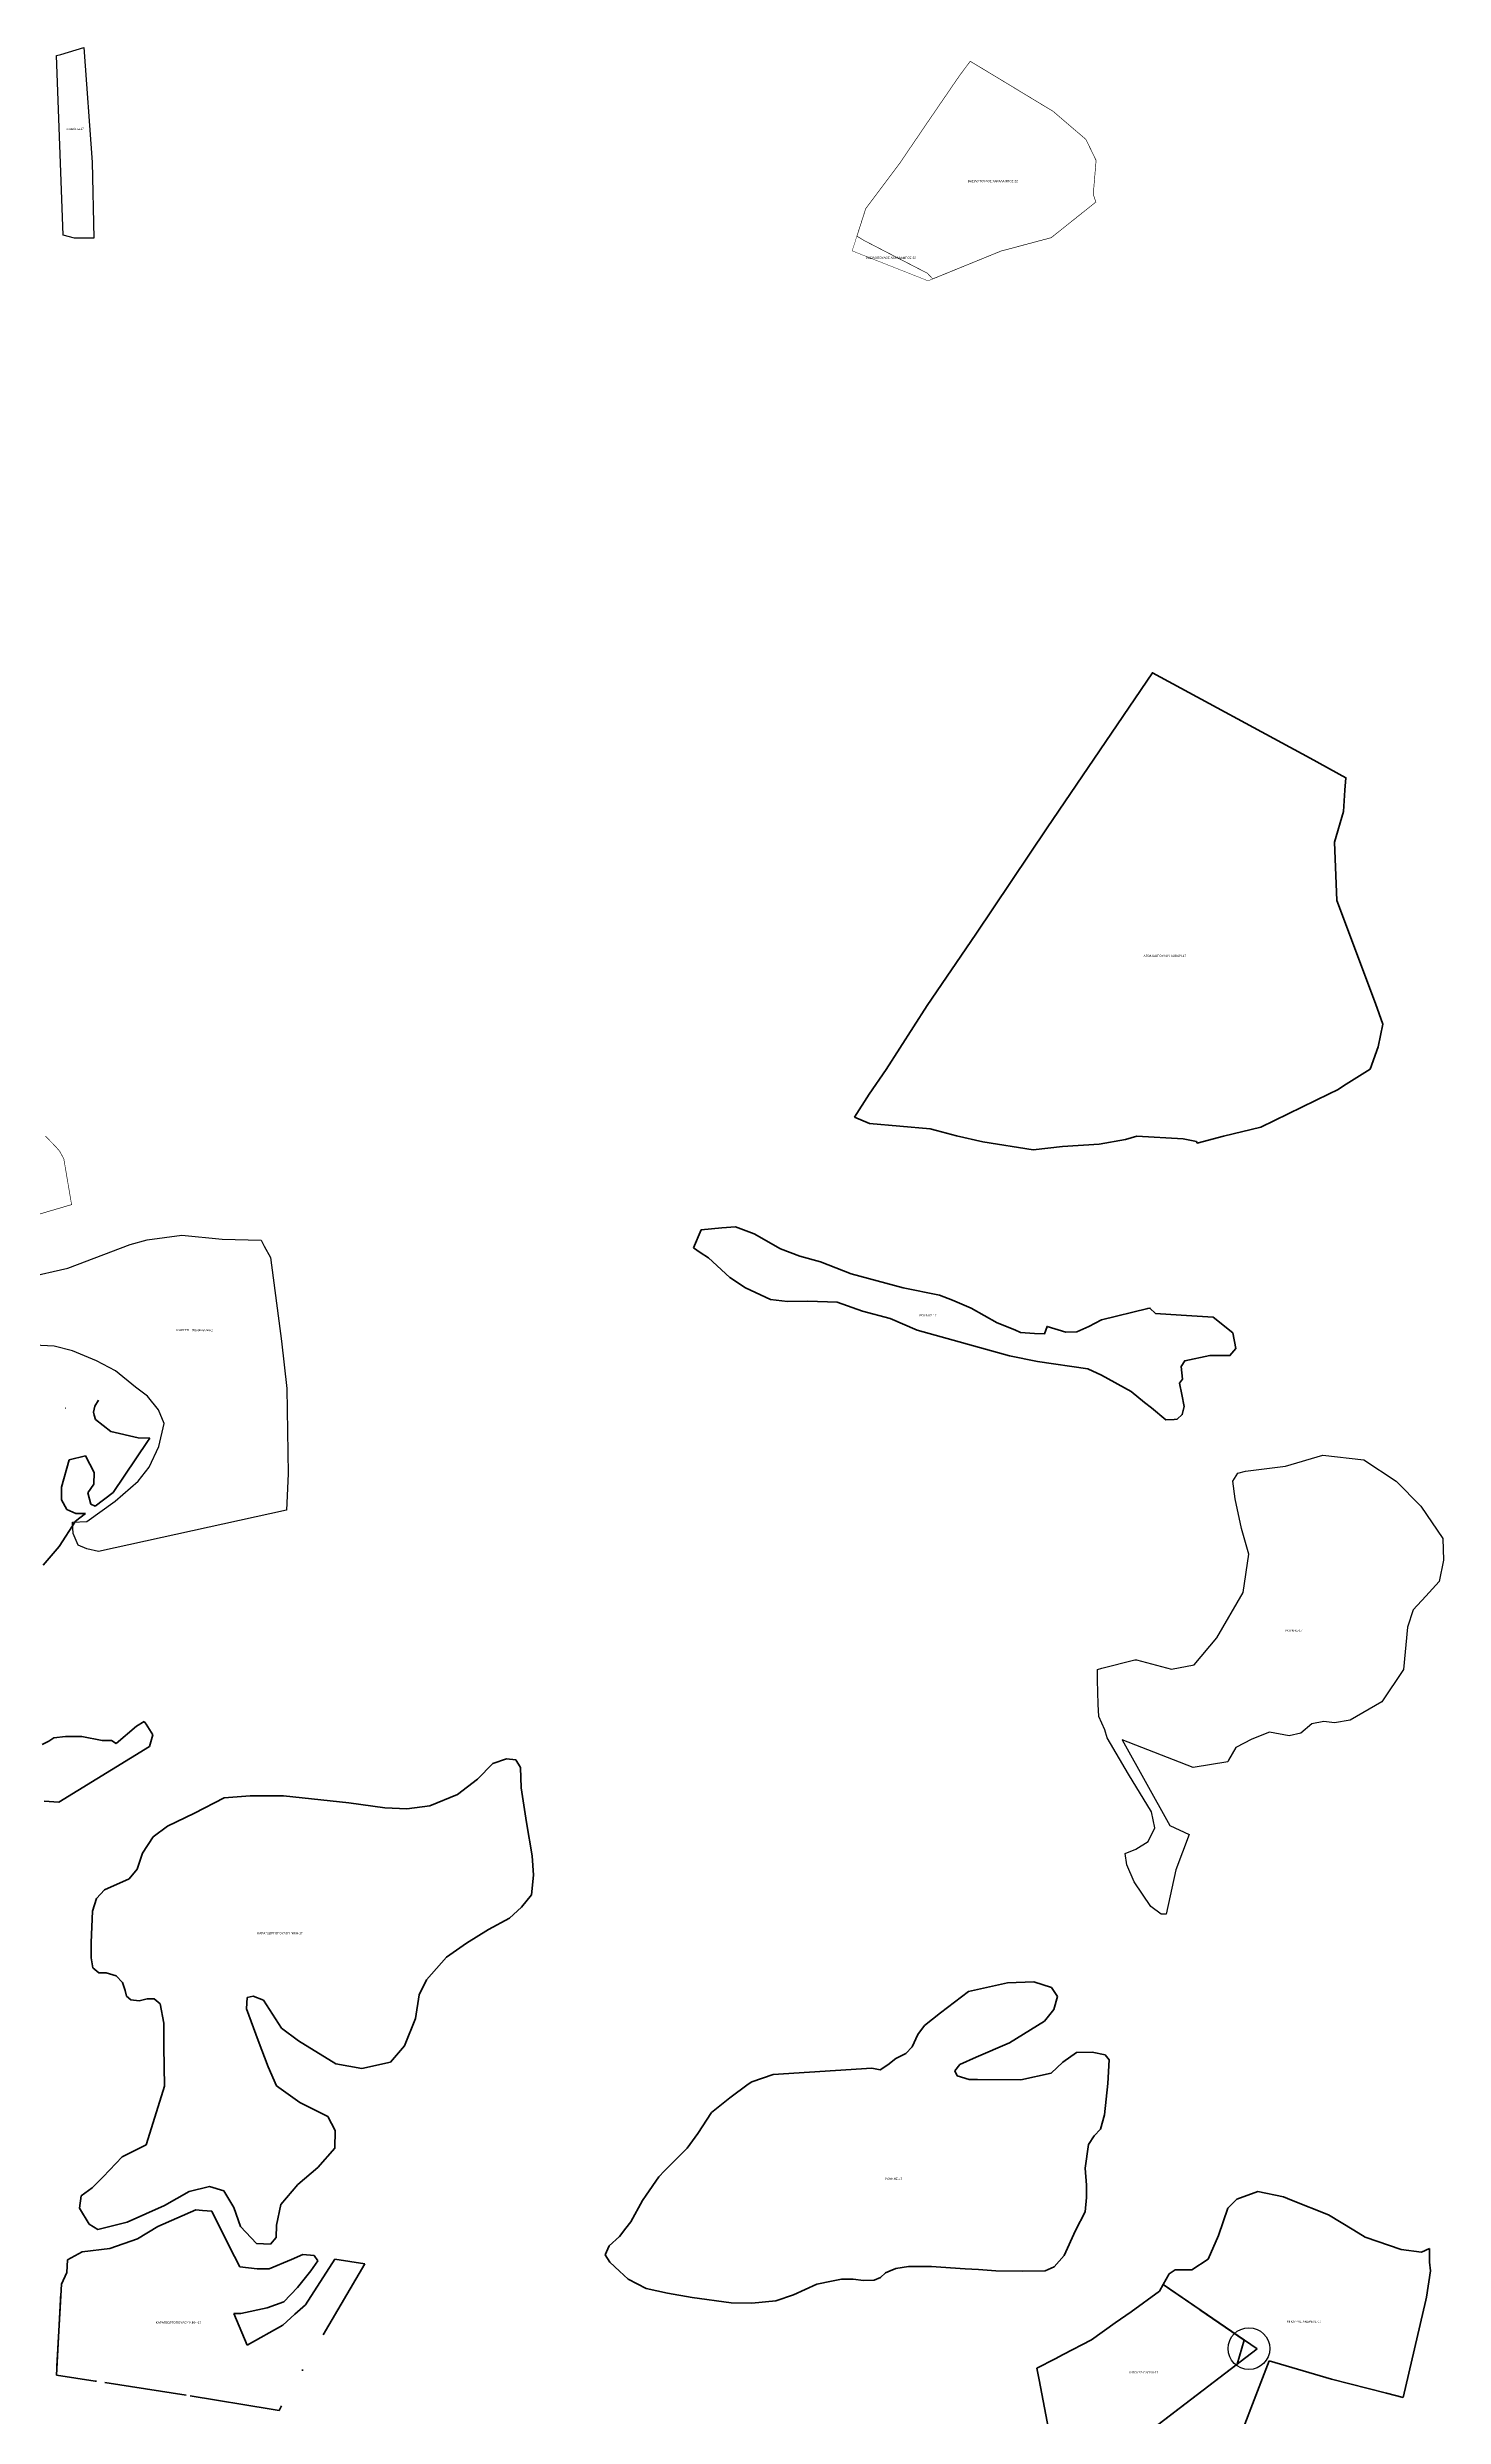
# Model space of a CAD drawing. Header units: metres. Extents: x 245125 to 394351, y 270578 to 4233311.
# Drawn here: x 271713 to 272360, y 4193052 to 4194149 of the extents above; entities that cross this region are included whole.
import ezdxf
from ezdxf.lldxf.tags import DXFTag

# ---------------------------------------------------------------- set-up
doc = ezdxf.new("R2010")
doc.units = ezdxf.units.M
doc.linetypes.add('DASHDOT', pattern=[25.4, 12.7, -6.35, 0, -6.35])
doc.linetypes.add('t-orio', pattern=[0.79, 0.5, -0.12, 0.05, -0.12])
for name, color, linetype in [('topo2008', 42, 'Continuous'), ('topo2017', 2, 'Continuous'), ('topo2020', 3, 'Continuous'), ('topo2022', 30, 'Continuous')]:
    doc.layers.add(name, color=color, linetype=linetype)
doc.styles.get("Standard").update_dxf_attribs({"font": 'arial.ttf'})
tags = doc.linetypes.add('HIDDEN', pattern=[0.375, 0.25, -0.125]).pattern_tags.tags
tags[6:7] = [DXFTag(74, 4), DXFTag(75, 0), DXFTag(340, '0'), DXFTag(46, 1.0), DXFTag(50, 0.0), DXFTag(44, 0.0), DXFTag(45, 0.0)]
tags[4:5] = [DXFTag(74, 4), DXFTag(75, 0), DXFTag(340, '0'), DXFTag(46, 1.0), DXFTag(50, 0.0), DXFTag(44, 0.0), DXFTag(45, 0.0)]

msp = doc.modelspace()

# ---------------------------------------------------------------- linework, layer by layer
at = {"layer": 'topo2008', "color": 42}
for p, q in [((271722.3, 4193583.6), (271751.2, 4193594.6)), ((271751.2, 4193594.6), (271759, 4193596.8)), ((271759, 4193596.8), (271775.1, 4193598.9)), ((271775.1, 4193598.9), (271793.8, 4193597.1)), ((271793.8, 4193597.1), (271811.9, 4193596.6)), ((271811.9, 4193596.6), (271813.2, 4193593.8)), ((271813.2, 4193593.8), (271816.2, 4193588.6)), ((271816.2, 4193588.6), (271821.3, 4193549.9)), ((271703.2, 4193579.4), (271722.3, 4193583.6)), ((271716, 4193547.6), (271700.3, 4193548.3)), ((271724.4, 4193545.4), (271716, 4193547.6)), ((271735.5, 4193540.8), (271724.4, 4193545.4)), ((271821.3, 4193549.9), (271823.7, 4193528)), ((271744.4, 4193536.2), (271735.5, 4193540.8)), ((271753.6, 4193528.6), (271744.4, 4193536.2)), ((271759.2, 4193524.4), (271753.6, 4193528.6)), ((271764.3, 4193518.1), (271759.2, 4193524.4)), ((271823.7, 4193528), (271824.4, 4193488.5)), ((271766.9, 4193511.8), (271764.3, 4193518.1)), ((271764.4, 4193501.1), (271766.9, 4193511.8)), ((271760, 4193491.5), (271764.4, 4193501.1)), ((271754.8, 4193485), (271760, 4193491.5)), ((271744.2, 4193475.7), (271754.8, 4193485)), ((271824.4, 4193488.5), (271823.5, 4193471.6)), ((271731.1, 4193466.3), (271744.2, 4193475.7)), ((271823.5, 4193471.6), (271736.4, 4193452.5)), ((271724.5, 4193466.1), (271731.1, 4193466.3)), ((271724.7, 4193460.8), (271724.5, 4193466.1)), ((271727.1, 4193455.4), (271724.7, 4193460.8)), ((271731, 4193453.7), (271727.1, 4193455.4)), ((271736.4, 4193452.5), (271731, 4193453.7))]:
    msp.add_line(p, q, dxfattribs=at)
at = {"layer": 'topo2017', "color": 2, "flags": 128}
msp.add_lwpolyline([(271717, 4194145.3), (271719, 4194145.8), (271729.7, 4194149), (271733.6, 4194095.8), (271734.3, 4194060.6), (271725.4, 4194060.6), (271720.1, 4194062)], close=True, dxfattribs=at)
at = {"layer": 'topo2017', "color": 2, "linetype": 'HIDDEN', "lineweight": 50, "ltscale": 0.1, "flags": 128}
msp.add_lwpolyline([(272086.7, 4193653.6), (272093.5, 4193664.3), (272101.4, 4193675.7), (272120.4, 4193705.3), (272142.9, 4193738.3), (272142.9, 4193738.3), (272175.9, 4193787.6), (272224.7, 4193859.4), (272224.7, 4193859.4), (272297.7, 4193819.8), (272314.3, 4193810.8), (272313.9, 4193805), (272313.2, 4193795.1), (272309, 4193780.9), (272310.2, 4193754), (272328.1, 4193706.3), (272331.4, 4193696.7), (272329.2, 4193686.1), (272329.2, 4193686.1), (272325.6, 4193675.9), (272314.5, 4193668.9), (272310.4, 4193666.3), (272306.6, 4193664.4), (272274.9, 4193648.9), (272257.7, 4193644.8), (272245.5, 4193641.6), (272245.1, 4193642.3), (272238.9, 4193643.6), (272217.5, 4193644.8), (272212.3, 4193643.3), (272200.1, 4193641.1), (272183.1, 4193640), (272169.4, 4193638.5), (272146.2, 4193642.2), (272134, 4193645), (272124.6, 4193647.5), (272121.8, 4193648.2), (272093.7, 4193650.7)], close=True, dxfattribs=at)
at = {"layer": 'topo2017', "color": 2, "linetype": 'Continuous', "lineweight": 60, "ltscale": 3, "flags": 128}
msp.add_lwpolyline([(272012.1, 4193593.1), (272015.2, 4193591), (272019.1, 4193588.4), (272029, 4193579.4), (272036.2, 4193574.5), (272047.8, 4193569.2), (272055.7, 4193568.2), (272065.1, 4193568.4), (272078.6, 4193567.9), (272090.4, 4193563.8), (272103.2, 4193560.4), (272115.7, 4193554.9), (272158.5, 4193543), (272171.5, 4193540.5), (272194.8, 4193537), (272201.1, 4193534.1), (272214.8, 4193526.6), (272221, 4193521.5), (272224.2, 4193519), (272230.9, 4193513.5), (272234.7, 4193513.6), (272236.1, 4193513.7), (272238.5, 4193515.9), (272239.4, 4193519.6), (272238.4, 4193525.2), (272237.3, 4193530.4), (272238.6, 4193532.3), (272238, 4193538.1), (272239.7, 4193540.8), (272251.3, 4193543.3), (272260.6, 4193543.2), (272263.4, 4193546.5), (272261.9, 4193553.7), (272252.8, 4193561), (272238, 4193561.9), (272226.2, 4193562.6), (272223.5, 4193565.2), (272223.5, 4193565.2), (272222.5, 4193565), (272222.5, 4193565), (272201.1, 4193559.8), (272195.2, 4193556.6), (272189.7, 4193554.2), (272184.6, 4193554), (272175.9, 4193556.7), (272175.3, 4193555), (272174.7, 4193553.2), (272170.1, 4193553.4), (272163.6, 4193553.9), (272160.9, 4193555.1), (272152.8, 4193558.4), (272140.8, 4193565.1), (272132.1, 4193568.8), (272126, 4193571.1), (272109.2, 4193574.5), (272085.1, 4193581), (272071, 4193586.6), (272061.4, 4193589.2), (272052.4, 4193592.6), (272040.2, 4193599.6), (272031.5, 4193602.8), (272025.2, 4193602.3), (272015.6, 4193601.4), (272012.1, 4193593.1)], dxfattribs=at)
at = {"layer": 'topo2017', "color": 2, "linetype": 'DASHDOT', "lineweight": 60, "ltscale": 5}
for points in [[(271628.5, 4193496.4), (271736.4, 4193522.6), (271734.7, 4193519.7), (271734.1, 4193517), (271734.5, 4193515.6), (271735.1, 4193513.6), (271742.2, 4193508.1), (271742.2, 4193508.1), (271754.9, 4193505.1), (271760.2, 4193505), (271759.1, 4193503.4), (271743.2, 4193479.8), (271734.9, 4193473.4), (271732.9, 4193474.3), (271731.6, 4193479.6), (271734.3, 4193483.6), (271734.5, 4193489.1), (271730.5, 4193496.8), (271722.9, 4193494.9), (271719.4, 4193482.2), (271719.4, 4193476.4), (271721.8, 4193471.9), (271726, 4193470.1), (271730.5, 4193470.1), (271725.8, 4193466.5), (271718.3, 4193454.8), (271710.9, 4193446.1)], [(271710.4, 4193363.1), (271713.4, 4193364.6), (271715.8, 4193366.1), (271721.2, 4193366.8), (271728.8, 4193366.8), (271738.1, 4193364.9), (271740.2, 4193364.9), (271742.5, 4193364.9), (271744.6, 4193363.5), (271754, 4193371.6), (271757.6, 4193373.7), (271758.6, 4193372.5), (271761.7, 4193367.5), (271760.1, 4193362.1), (271718.1, 4193336.3), (271711.3, 4193336.9)]]:
    msp.add_lwpolyline(points, dxfattribs=at)
at = {"layer": 'topo2017', "color": 2, "linetype": 'DASHDOT', "lineweight": 30, "ltscale": 5}
msp.add_lwpolyline([(272203.8, 4193366.2), (272202.6, 4193369.8), (272199.8, 4193376), (272199.6, 4193381.8), (272199.3, 4193392.8), (272199.2, 4193397.8), (272201.3, 4193398.4), (272216.6, 4193402.3), (272217.3, 4193402.3), (272233.5, 4193398), (272244.1, 4193399.9), (272254.5, 4193412.5), (272266.7, 4193433.4), (272269.4, 4193451.2), (272265.9, 4193463.1), (272263, 4193476.9), (272262, 4193485.1), (272264.3, 4193488.8), (272267.8, 4193489.6), (272286.4, 4193492), (272303.6, 4193497), (272322.7, 4193494.9), (272337.6, 4193485.1), (272349, 4193473.4), (272359.3, 4193458.5), (272359.6, 4193448.4), (272357.5, 4193438.6), (272351.4, 4193431.7), (272345.5, 4193425.4), (272342.9, 4193417.4), (272341, 4193397.8), (272330.9, 4193382.9), (272316.3, 4193374.4), (272309, 4193373.1), (272304.1, 4193373.7), (272298.5, 4193372.6), (272293.4, 4193368.4), (272288.1, 4193367.1), (272279, 4193368.8), (272270.7, 4193365.6), (272263.4, 4193361.7), (272260, 4193355.8), (272259.6, 4193355), (272243.5, 4193352.5), (272210.7, 4193365.2), (272232.7, 4193325.5), (272241.7, 4193321.4), (272235.6, 4193305.1), (272231.1, 4193284.5), (272228.7, 4193284.5), (272223.9, 4193288), (272216.2, 4193299.5), (272212.8, 4193307.4), (272212, 4193312.6), (272217, 4193314.6), (272222.8, 4193318.2), (272225.8, 4193324.5), (272224.2, 4193331.9), (272213.6, 4193349.4)], close=True, dxfattribs=at)
at = {"layer": 'topo2017', "color": 2, "linetype": 'DASHDOT', "lineweight": 40, "ltscale": 3}
msp.add_lwpolyline([(271736.2, 4193138.4), (271732.1, 4193141), (271727.7, 4193148.4), (271728.4, 4193154.1), (271733.6, 4193157.8), (271738.7, 4193162.8), (271747.4, 4193172.1), (271758.6, 4193177.6), (271764.1, 4193195.5), (271767, 4193204.8), (271766.9, 4193213.9), (271766.8, 4193223), (271766.8, 4193234), (271765, 4193243), (271762.2, 4193245.3), (271759, 4193245.3), (271755.3, 4193244.3), (271751.5, 4193244.9), (271749.5, 4193246.5), (271748.8, 4193249.1), (271747.6, 4193252.8), (271744.6, 4193256), (271740, 4193257.4), (271736.7, 4193257.4), (271733.8, 4193259.7), (271733.1, 4193264.3), (271733.1, 4193271.4), (271733.7, 4193285.9), (271735.5, 4193291.8), (271739.2, 4193295.8), (271750.6, 4193300.9), (271754.4, 4193305.4), (271756.8, 4193312.8), (271761.8, 4193320.3), (271768.4, 4193325.3), (271780.9, 4193331.3), (271794.7, 4193338.4), (271806.8, 4193339.3), (271822.1, 4193339.3), (271852.4, 4193336), (271869.1, 4193333.7), (271879.3, 4193333.3), (271890, 4193334.6), (271902.8, 4193339.9), (271912, 4193347), (271919.1, 4193354.2), (271925.4, 4193356.4), (271929.8, 4193355.9), (271932, 4193352.4), (271932.3, 4193343), (271934.7, 4193327), (271937.4, 4193311.5), (271938, 4193302.5), (271937, 4193293.4), (271932.5, 4193287.8), (271926.9, 4193282.7), (271917.1, 4193277.4), (271906.9, 4193271.1), (271897.7, 4193264.6), (271888.4, 4193254.1), (271885, 4193247.1), (271883.3, 4193236.2), (271878.2, 4193223.5), (271871.7, 4193215.9), (271858.5, 4193213), (271846.4, 4193215.2), (271829.1, 4193225.9), (271821.3, 4193231.7), (271812.9, 4193244.6), (271808.1, 4193246.5), (271805.3, 4193245.9), (271805, 4193240.6), (271810.4, 4193226), (271815, 4193213.8), (271818.9, 4193205), (271829.8, 4193197.3), (271842.7, 4193190.8), (271846.1, 4193184.3), (271845.9, 4193176.1), (271838, 4193167.2), (271828.8, 4193159.3), (271820.9, 4193150), (271819, 4193140.4), (271818.7, 4193134.8), (271816.1, 4193131.6), (271809.7, 4193132), (271802.2, 4193139.8), (271799.1, 4193148.7), (271794.5, 4193156.4), (271787.9, 4193158.4), (271778.5, 4193156), (271767, 4193149.6), (271749.8, 4193141.9)], close=True, dxfattribs=at)
at = {"layer": 'topo2017', "color": 2, "linetype": 'DASHDOT', "lineweight": 60, "ltscale": 5}
msp.add_lwpolyline([(272094.7, 4193213.2), (272094.7, 4193213.2), (272094.7, 4193213.2), (272094.7, 4193213.2), (272094.7, 4193213.2), (272094.7, 4193213.2), (272094.7, 4193213.2), (272094.7, 4193213.2), (272094.7, 4193213.2), (272098.5, 4193212.4), (272102.2, 4193214.8), (272105.9, 4193217.7), (272110.5, 4193219.9), (272113.4, 4193223), (272116.1, 4193228.8), (272119.1, 4193232.9), (272126.5, 4193238.8), (272139.5, 4193248.7), (272157.5, 4193252.7), (272169.7, 4193253.2), (272178, 4193250.5), (272180.8, 4193246.4), (272179, 4193240.3), (272174.7, 4193235), (272158.5, 4193224.9), (272143, 4193218.3), (272135.5, 4193214.9), (272133.2, 4193212), (272134.2, 4193209.6), (272139.8, 4193207.9), (272139.8, 4193207.9), (272143.6, 4193207.9), (272163.7, 4193207.8), (272177.8, 4193210.9), (272183.2, 4193216), (272189.6, 4193220.5), (272196.8, 4193220.6), (272202.8, 4193219.3), (272204.6, 4193217), (272204, 4193206.1), (272202.5, 4193191.5), (272200.7, 4193185), (272197.7, 4193181.8), (272195.1, 4193177.8), (272193.5, 4193166.8), (272194.1, 4193159), (272194.1, 4193153.3), (272193.5, 4193146.7), (272189, 4193138), (272183.8, 4193126.4), (272179.2, 4193121.1), (272175, 4193119.3), (272164.7, 4193119.1), (272152.2, 4193119.3), (272144.1, 4193119.9), (272137.9, 4193120.3), (272126.7, 4193121), (272122.4, 4193121.3), (272111.7, 4193121.4), (272105.8, 4193120.4), (272103.2, 4193119.3), (272101, 4193118.4), (272098.7, 4193116.2), (272095.8, 4193115), (272090.9, 4193114.9), (272086, 4193115.5), (272080.6, 4193115.5), (272076.1, 4193114.5), (272069.3, 4193113.2), (272058.4, 4193108.2), (272050.2, 4193105.5), (272039.1, 4193104.4), (272029.6, 4193104.5), (272011.5, 4193106.9), (272000, 4193109), (271990.2, 4193111.2), (271981.8, 4193115.4), (271977.8, 4193119.1), (271973.3, 4193123.3), (271971.2, 4193126.8), (271973, 4193130.9), (271977.8, 4193135.2), (271980.8, 4193139.1), (271983, 4193142), (271988.5, 4193151.9), (271990.2, 4193154.4), (271996, 4193162.9), (271998.7, 4193165.6), (272009.2, 4193176.1), (272014.1, 4193182.9), (272020.5, 4193192.6), (272028.9, 4193199.5), (272037.5, 4193205.7), (272039.2, 4193206.9), (272049, 4193210.3), (272049, 4193210.3), (272049, 4193210.3), (272049, 4193210.3), (272049, 4193210.3), (272049, 4193210.3), (272049, 4193210.3), (272049, 4193210.3), (272049, 4193210.3), (272049, 4193210.3), (272094.7, 4193213.2)], close=True, dxfattribs=at)
at = {"layer": 'topo2017', "color": 2, "linetype": 'DASHDOT', "lineweight": 53, "ltscale": 6}
msp.add_lwpolyline([(272192.3, 4193021.4), (272234.4, 4193053.6), (272263.9, 4193076.1), (272267.2, 4193087.2), (272246.7, 4193101.3), (272246.3, 4193101.6), (272233.2, 4193110.6), (272229.7, 4193113), (272232.4, 4193117.9), (272235.2, 4193119.8), (272242.9, 4193119.8), (272250.5, 4193124.8), (272255.3, 4193135.7), (272259.7, 4193148.4), (272263.8, 4193152.5), (272273.6, 4193156), (272285.4, 4193153.6), (272289.1, 4193152.1), (272306.3, 4193145.3), (272318, 4193138.1), (272323.3, 4193134.9), (272339.9, 4193129.2), (272349.3, 4193127.9), (272353, 4193129.6), (272353.1, 4193123.4), (272353.5, 4193119.3), (272351.7, 4193107.2), (272351.3, 4193105.8), (272340.9, 4193060.6), (272333.1, 4193062.6), (272307.6, 4193069.1), (272278.8, 4193077.7), (272242.7, 4192983.8)], dxfattribs=at)
at = {"layer": 'topo2017', "color": 2, "linetype": 'DASHDOT', "lineweight": 70, "ltscale": 3}
msp.add_lwpolyline([(271717, 4193071), (271719.3, 4193113.2), (271721.8, 4193118.6), (271722.1, 4193124.4), (271728.9, 4193128.2), (271741.7, 4193129.6), (271754.5, 4193134.1), (271763.9, 4193139.8), (271781.5, 4193147.5), (271784.7, 4193147.3), (271789, 4193147), (271797, 4193130.8), (271801.9, 4193121.2), (271810, 4193120.2), (271815.5, 4193120.3), (271825.9, 4193124.6), (271831.1, 4193126.9), (271836.3, 4193126.5), (271838, 4193124), (271834.8, 4193119.4), (271828.7, 4193111.6), (271822.3, 4193104.9), (271814.6, 4193102.2), (271802.4, 4193099.6), (271799.2, 4193099.5), (271799.2, 4193099.5), (271805.3, 4193084.9), (271821.9, 4193094.1), (271827.4, 4193099.2), (271832.3, 4193103.6), (271846, 4193124.8), (271859.8, 4193122.6), (271820.1, 4193054.7), (271816.5, 4193055.3), (271777.1, 4193061.8), (271735.5, 4193068.2), (271734.9, 4193068.3), (271717, 4193071), (271717, 4193071), (271719.3, 4193113.2)], close=True, dxfattribs=at)
at = {"layer": 'topo2017', "color": 2, "linetype": 'DASHDOT', "lineweight": 40, "ltscale": 6}
msp.add_lwpolyline([(272171.2, 4193074.2), (272179.6, 4193078.6), (272183.3, 4193080.6), (272196.5, 4193087.3), (272207.5, 4193095.2), (272214.9, 4193100.4), (272227.9, 4193109.9), (272229.7, 4193113), (272273.2, 4193083.2), (272182.7, 4193014.1), (272177.8, 4193039.7), (272172.2, 4193068.9)], close=True, dxfattribs=at)
at = {"layer": 'topo2017', "color": 1}
msp.add_circle((272269.4, 4193083.3), 9.66, dxfattribs=at)
at = {"layer": 'topo2020', "color": 3, "lineweight": 30, "ltscale": 20, "const_width": 0.3}
msp.add_lwpolyline([(271711.9, 4193644.8), (271716.5, 4193640.1), (271718.5, 4193637.8), (271720.4, 4193634.3), (271724, 4193613.1), (271678.1, 4193599.6)], dxfattribs=at)
at = {"layer": 'topo2022', "color": 30, "linetype": 't-orio', "ltscale": 30}
for points, const_width in [([(272140.3, 4194142.6), (272153.9, 4194134.4), (272178.7, 4194119.4), (272193.9, 4194106.4), (272198.6, 4194096.7), (272197.3, 4194081), (272198.5, 4194077.4), (272177.8, 4194060.9), (272157.2, 4194055.4), (272154.8, 4194054.8), (272122.9, 4194041.8), (272120.5, 4194044.4), (272091.1, 4194059.6), (272087.8, 4194061.6), (272091.9, 4194074.4), (272107.8, 4194095.6), (272120.1, 4194113.7), (272121.6, 4194115.9), (272135.3, 4194135.9)], 0.3), ([(272122.9, 4194041.8), (272120.8, 4194040.9), (272085.6, 4194054.8), (272087.8, 4194061.6), (272091.1, 4194059.6), (272120.5, 4194044.4)], 0.2)]:
    msp.add_lwpolyline(points, close=True, dxfattribs=dict(at, const_width=const_width))

# ---------------------------------------------------------------- texts
at = {"layer": 'topo2008', "color": 42, "insert": (271772.6, 4193555.5), "char_height": 1, "width": 14.294, "attachment_point": 1}
msp.add_mtext('ΜΑΡΓΕΤΗ-08(ορθογωνιες)', dxfattribs=at)
at = {"layer": 'topo2017', "color": 2, "char_height": 1, "attachment_point": 1}
for s, insert, width in [('lexouritika-17', (271721.4, 4194111.8), 17.175), ('ΛΕΩΝΙΔΟΠΟΥΛΟΥ ΧΑΒΑΡΙ-17', (272220.6, 4193728.8), 55.887), ('ΡΟΥΝΗΣ-17', (272116.8, 4193562.3), 17.175), ('ΡΟΥΝΗΣ-17', (272286.3, 4193416.3), 17.175), ('ΚΑΡΑΓΕΩΡΓΟΠΟΥΛΟΥ ΝΙΚΗ-17', (271810, 4193276.2), 33.452), ('ΡΟΥΝΗΣ-17', (272100.9, 4193162.4), 17.175), ('ΚΑΡΑΓΕΩΡΓΟΠΟΥΛΟΥ ΝΙΚΗ-17', (271763, 4193095.9), 24.943), ('ΜΠΟΥΡΑΣ ΑΝΔΡΕΑΣ-17', (272287, 4193096.3), 17.175), ('ΜΠΟΥΡΑ ΕΛΕΝΗ-17', (272214.1, 4193072.8), 17.175)]:
    msp.add_mtext(s, dxfattribs=dict(at, insert=insert, width=width))
at = {"layer": 'topo2022', "color": 30, "char_height": 1, "attachment_point": 1}
for insert, width in [((272139.2, 4194087.6), 41.141), ((272092, 4194052.1), 42.882)]:
    msp.add_mtext('ΒΑΣΙΛΟΠΟΥΛΟΣ ΧΑΡΑΛΑΜΠΟΣ-22', dxfattribs=dict(at, insert=insert, width=width))

doc.saveas('drawing.dxf')
